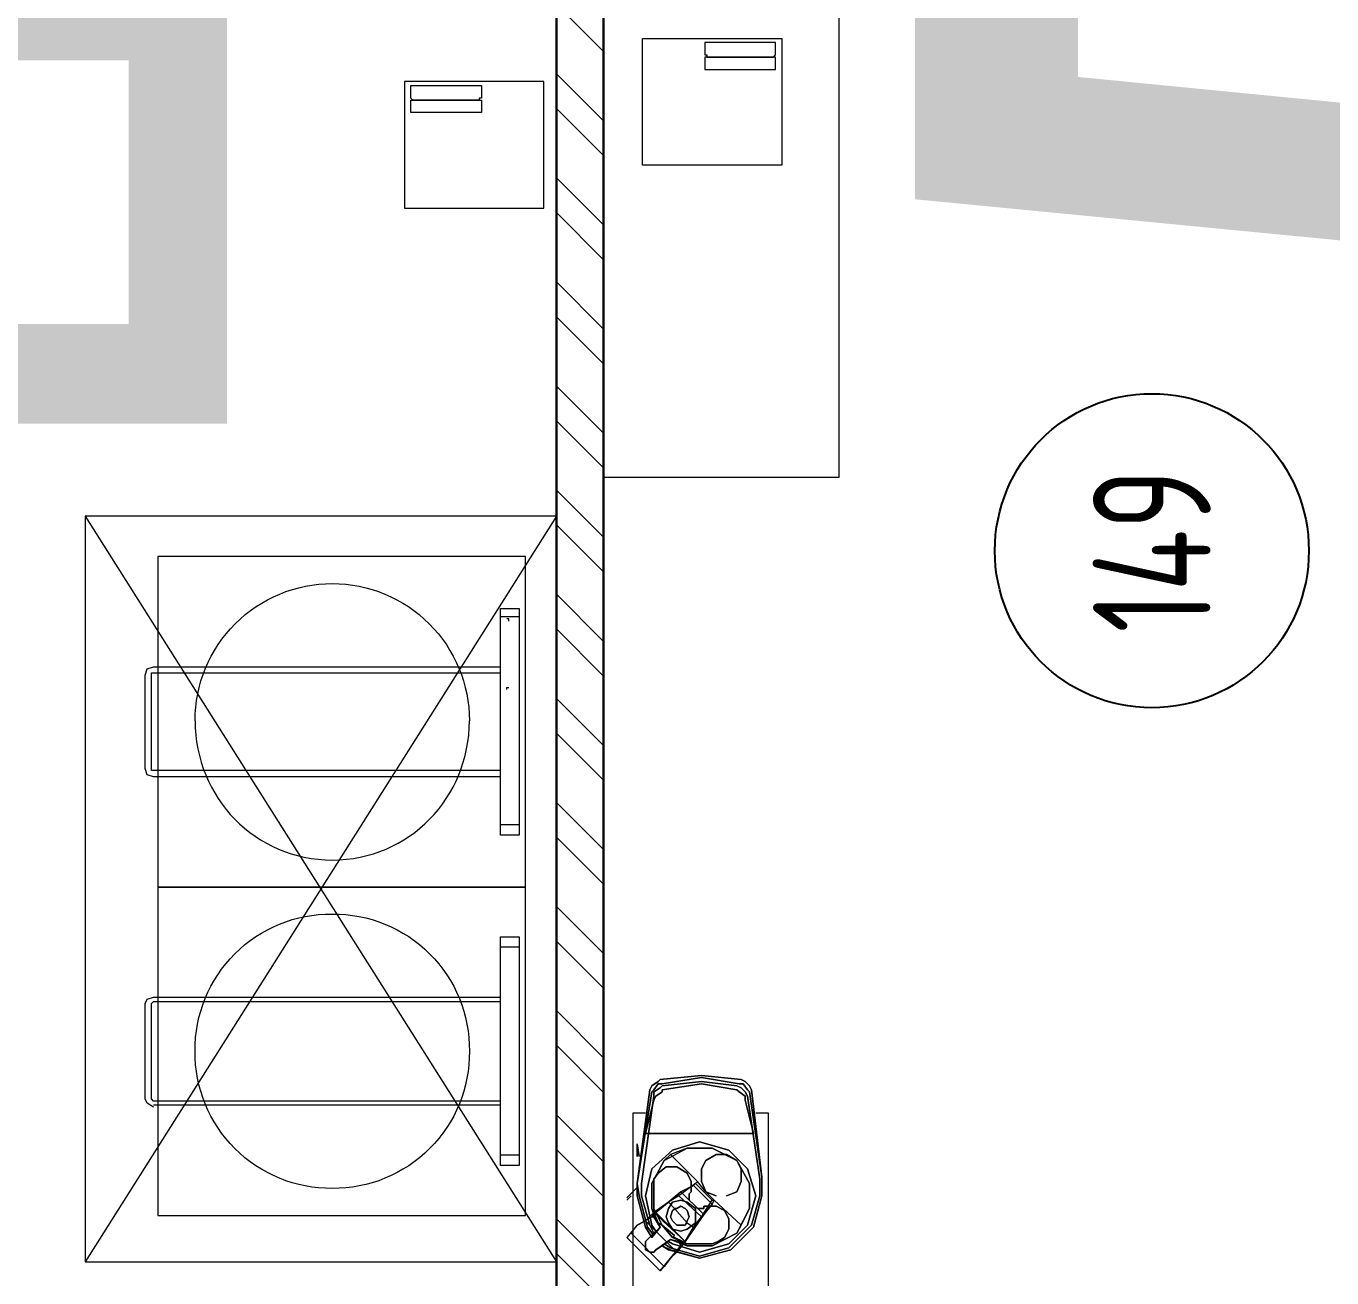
# Model space of a CAD drawing. Header units: millimetres. Extents: x -136099598 to 8891354, y 0 to 779331.
# Drawn here: x -136077019 to -136073692, y 201849 to 205038 of the extents above; entities that cross this region are included whole.
import ezdxf
from ezdxf import colors
from ezdxf.entities.mleader import LeaderData, LeaderLine
from ezdxf.enums import TextEntityAlignment as Align
from ezdxf.math import Vec2, Vec3

# ---------------------------------------------------------------- set-up
doc = ezdxf.new("R2018")
doc.units = ezdxf.units.MM
doc.header["$MEASUREMENT"] = 0
doc.layers.get('0').update_dxf_attribs({"color": 250, "lineweight": 9})
for name, color, linetype, lineweight in [('АР_Маркер экспликации', 239, 'Continuous', 13), ('АР_Номер помещения', 1, 'Continuous', 25), ('АР_Отметки', 250, 'Continuous', 15), ('АР_Перегородки кирпич', 244, 'Continuous', 30), ('АР_Перегородки_кирпич_Штрих', 244, 'Continuous', 5), ('АР_Помещения_площадь', 19, 'Continuous', 9)]:
    doc.layers.add(name, color=color, linetype=linetype, lineweight=lineweight)
doc.layers.add('АР_Названия помещений', color=124, linetype='Continuous', lineweight=5, plot=False)
doc.layers.add('ТХ_оборуд.пищеблок', color=250, linetype='Continuous')
doc.styles.add('ISOCPEUR', font='isocpeur.ttf', dxfattribs={"width": 0.7})
doc.styles.get("Standard").update_dxf_attribs({"font": 'isocpeur.ttf'})

# ---------------------------------------------------------------- blocks, each defined once
blk = doc.blocks.new('_DotSmall')
at = {"color": 0, "linetype": 'ByBlock', "const_width": 0.5}
blk.add_lwpolyline([(-0.0625, 0, 1), (0.0625, 0, 1)], format="xyb", close=True, dxfattribs=at)
blk = doc.blocks.new('*U53')
at = {"color": 7, "style": 'ISOCPEUR', "width": 0.7, "flags": 1}
blk.add_attdef('КАТЕГОРИЯ', (-499.2, -2092.2), '', height=250, dxfattribs=at)
at = {"layer": 'АР_Номер помещения', "color": 7, "style": 'ISOCPEUR', "width": 0.7}
blk.add_attdef('НОМЕР_ПОМЕЩЕНИЯ', text='', height=300, dxfattribs=at).set_placement((1759.4, -1666.4), align=Align.MIDDLE_CENTER)
at = {"layer": 'АР_Помещения_площадь', "color": 7, "lineweight": 30, "width": 0.7, "flags": 104}
blk.add_attdef('ИМЯ_ПОМЕЩЕНИЯ', text='', height=100, dxfattribs=at).set_placement((157.6, 1217.1), align=Align.MIDDLE_CENTER)
at = {"layer": 'АР_Помещения_площадь', "color": 7, "style": 'ISOCPEUR', "width": 0.7}
blk.add_attdef('ПЛОЩАДЬ_ПОМЕЩЕНИЯ', text='', height=200, dxfattribs=at).set_placement((4213, -2252.8), align=Align.MIDDLE_RIGHT)
blk = doc.blocks.new('*U55')
at = {"layer": 'АР_Номер помещения', "color": 7}
blk.add_circle((1728.5, -2838.3), 400, dxfattribs=at)
at = {"color": 7, "style": 'ISOCPEUR', "width": 0.7, "flags": 1}
blk.add_attdef('КАТЕГОРИЯ', (-499.2, -2092.2), '', height=250, dxfattribs=at)
at = {"layer": 'АР_Номер помещения', "color": 7, "style": 'ISOCPEUR', "width": 0.7}
blk.add_attdef('НОМЕР_ПОМЕЩЕНИЯ', text='', height=300, dxfattribs=at).set_placement((1728.5, -2838.3), align=Align.MIDDLE_CENTER)
at = {"layer": 'АР_Помещения_площадь', "color": 7, "lineweight": 30, "width": 0.7, "flags": 104}
blk.add_attdef('ИМЯ_ПОМЕЩЕНИЯ', text='', height=100, dxfattribs=at).set_placement((157.6, 1217.1), align=Align.MIDDLE_CENTER)
at = {"layer": 'АР_Помещения_площадь', "color": 7, "style": 'ISOCPEUR', "width": 0.7}
blk.add_attdef('ПЛОЩАДЬ_ПОМЕЩЕНИЯ', text='', height=200, dxfattribs=at).set_placement((4056.6, -3701.8), align=Align.MIDDLE_RIGHT)
blk = doc.blocks.new('A$C13decc58')
at = {"layer": 'АР_Перегородки_кирпич_Штрих', "ltscale": 100}
h = blk.add_hatch(dxfattribs=at)
h.set_pattern_fill('ANSI32', color=256, scale=500)
h.set_pattern_definition([(45, (-939456.72, 101324.74), (-132.58252, 132.58252), []), (45, (-939368.33, 101324.74), (-132.58252, 132.58252), [])])
h.paths.add_polyline_path([(11980.4, 47436.3), (11860.4, 47436.3), (11860.4, 46178.2), (6030.4, 46178.2), (6030.4, 46058.2), (11860.4, 46058.2), (11860.4, 44743.6), (11980.4, 44743.6)])
at = {"layer": 'АР_Перегородки кирпич', "ltscale": 100}
for points in [[(6030.4, 46178.2), (11860.4, 46178.2)], [(6030.4, 46058.2), (11860.4, 46058.2)]]:
    blk.add_lwpolyline(points, dxfattribs=at)
at = {"layer": 'ТХ_оборуд.пищеблок', "lineweight": 0}
for p, q in [((8582.3, 46178.2), (6682.3, 47378.2)), ((8582.3, 47378.2), (6682.3, 46178.2))]:
    blk.add_line(p, q, dxfattribs=at)
for points in [[(8582.3, 46178.2), (8582.3, 47378.2), (6682.3, 47378.2), (6682.3, 46178.2)], [(8479.1, 47193.8), (7637.4, 47193.8), (7637.4, 46256.8), (8479.1, 46256.8)], [(9689.8, 46210.2), (9689.8, 46564.9), (9366.9, 46564.9), (9366.9, 46210.2)], [(9610.4, 46374.4), (9610.4, 46543.8), (9610.4, 46549.1), (9636.8, 46549.1), (9642.1, 46549.1), (9642.1, 46543.8), (9642.1, 46374.4), (9642.1, 46369.1), (9636.8, 46369.1), (9610.4, 46369.1)], [(9642.1, 46374.4), (9642.1, 46543.8), (9647.4, 46549.1), (9679.2, 46549.1), (9679.2, 46543.8), (9679.2, 46374.4), (9679.2, 46369.1), (9647.4, 46369.1), (9647.4, 46374.4)], [(6928, 46320.3), (7510.3, 46320.3), (7510.3, 46272.7), (6928, 46272.7)], [(7769.7, 46272.7), (7769.7, 46320.3), (8346.8, 46320.3), (8346.8, 46272.7)], [(9880.4, 46058.2), (9880.4, 45458.2), (8680.4, 45458.2), (8680.4, 46058.2)], [(6808.2, 45924.4), (6808.2, 45929.7), (6781.7, 45919.1), (6776.4, 45908.5), (6781.7, 45919.1), (6808.2, 45929.7), (6787, 45950.9), (6808.2, 45929.7), (6818.8, 45929.7), (6882.3, 45929.7), (6818.8, 45929.7), (6776.4, 45908.5), (6744.7, 45882.1), (6744.7, 45876.8), (6734.1, 45855.6), (6728.8, 45855.6), (6734.1, 45866.2), (6739.4, 45887.4), (6723.5, 45845), (6723.5, 45781.5), (6723.5, 45845), (6723.5, 45781.5), (6755.3, 45718), (6723.5, 45781.5), (6723.5, 45845), (6728.8, 45855.6), (6723.5, 45860.9), (6734.1, 45866.2), (6739.4, 45887.4), (6723.5, 45845), (6728.8, 45855.6), (6734.1, 45866.2), (6723.5, 45860.9), (6691.7, 45887.4), (6707.6, 45871.5), (6734.1, 45850.3), (6808.2, 45929.7), (6734.1, 45850.3), (6771.2, 45829.1), (6797.6, 45808), (6850.6, 45866.2), (6797.6, 45808), (6840, 45781.5), (6882.3, 45823.8), (6850.6, 45866.2), (6834.7, 45892.7), (6818.8, 45876.8), (6813.5, 45882.1), (6818.8, 45871.5), (6824.1, 45860.9), (6818.8, 45850.3), (6813.5, 45845), (6818.8, 45850.3), (6824.1, 45860.9), (6818.8, 45871.5), (6818.8, 45876.8), (6813.5, 45882.1), (6797.6, 45887.4), (6813.5, 45882.1), (6818.8, 45871.5), (6818.8, 45876.8), (6781.7, 45845), (6787, 45845), (6797.6, 45839.7), (6787, 45845), (6776.4, 45850.3), (6781.7, 45845), (6787, 45845), (6776.4, 45850.3), (6776.4, 45860.9), (6776.4, 45871.5), (6787, 45882.1), (6776.4, 45871.5), (6776.4, 45860.9), (6776.4, 45850.3), (6781.7, 45845), (6771.2, 45829.1), (6797.6, 45808), (6840, 45781.5), (6840, 45776.2), (6861.2, 45797.4), (6887.6, 45808), (6919.4, 45808), (6887.6, 45808), (6861.2, 45797.4), (6887.6, 45818.6), (6882.3, 45823.8), (6840, 45781.5), (6840, 45776.2), (6861.2, 45797.4), (6887.6, 45808), (6861.2, 45797.4), (6850.6, 45770.9), (6861.2, 45797.4), (6887.6, 45818.6), (6882.3, 45823.8), (6850.6, 45866.2), (6834.7, 45892.7), (6808.2, 45929.7), (6834.7, 45892.7), (6818.8, 45876.8), (6781.7, 45845), (6771.2, 45829.1), (6734.1, 45850.3), (6707.6, 45871.5), (6691.7, 45887.4), (6723.5, 45860.9), (6728.8, 45855.6), (6728.8, 45845), (6728.8, 45781.5), (6728.8, 45845), (6744.7, 45882.1), (6776.4, 45908.5), (6781.7, 45919.1), (6776.4, 45908.5), (6750, 45876.8), (6744.7, 45882.1), (6750, 45876.8), (6776.4, 45908.5), (6818.8, 45929.7), (6808.2, 45929.7), (6802.9, 45929.7), (6808.2, 45929.7), (6808.2, 45924.4), (6861.2, 45860.9)], [(6967, 45739.1), (6988.2, 45813.3), (6967, 45882.1), (6988.2, 45813.3), (6967, 45739.1), (6919.4, 45691.5), (6967, 45739.1), (6988.2, 45813.3), (6967, 45882.1), (6919.4, 45935), (6967, 45882.1), (6919.4, 45935), (6850.6, 45950.9), (6919.4, 45935), (6850.6, 45950.9), (6776.4, 45935), (6850.6, 45950.9), (6776.4, 45935), (6760.6, 45924.4), (6734.1, 45950.9), (6771.2, 45913.8), (6797.6, 45929.7), (6771.2, 45913.8), (6818.8, 45935), (6802.9, 45929.7), (6797.6, 45935), (6802.9, 45929.7), (6797.6, 45929.7), (6797.6, 45935), (6776.4, 45972.1), (6797.6, 45935), (6797.6, 45929.7), (6802.9, 45929.7), (6818.8, 45935), (6882.3, 45935), (6940.6, 45903.3), (6972.3, 45845), (6956.4, 45887.4), (6940.6, 45903.3), (6972.3, 45845), (6972.3, 45781.5), (6940.6, 45718), (6972.3, 45781.5), (6972.3, 45845), (6972.3, 45781.5), (6972.3, 45845), (6956.4, 45887.4), (6887.6, 45818.6), (6877, 45829.1), (6887.6, 45818.6), (6956.4, 45887.4), (6940.6, 45903.3), (6882.3, 45935), (6818.8, 45935), (6771.2, 45913.8), (6744.7, 45935), (6771.2, 45950.9), (6744.7, 45935), (6750, 45929.7), (6755.3, 45929.7), (6776.4, 45940.3), (6755.3, 45929.7), (6760.6, 45924.4), (6776.4, 45935), (6760.6, 45924.4), (6755.3, 45929.7), (6776.4, 45940.3), (6755.3, 45929.7), (6750, 45929.7), (6771.2, 45945.6), (6750, 45929.7), (6744.7, 45935), (6771.2, 45913.8), (6734.1, 45950.9), (6723.5, 45950.9), (6734.1, 45950.9), (6723.5, 45950.9), (6712.9, 45950.9), (6707.6, 45940.3), (6712.9, 45950.9), (6707.6, 45940.3), (6707.6, 45929.7), (6707.6, 45940.3), (6707.6, 45929.7), (6712.9, 45924.4), (6734.1, 45892.7), (6728.8, 45882.1), (6707.6, 45813.3), (6728.8, 45739.1), (6707.6, 45813.3), (6728.8, 45882.1), (6734.1, 45892.7), (6728.8, 45903.3), (6718.2, 45887.4), (6728.8, 45903.3), (6734.1, 45892.7), (6728.8, 45882.1), (6707.6, 45813.3), (6728.8, 45739.1), (6776.4, 45691.5), (6850.6, 45670.3), (6776.4, 45691.5), (6728.8, 45739.1), (6776.4, 45691.5), (6850.6, 45670.3), (6919.4, 45691.5), (6850.6, 45670.3), (6919.4, 45691.5)], [(6744.7, 45935), (6771.2, 45950.9), (6850.6, 45972.1), (6771.2, 45950.9)], [(6771.2, 45950.9), (6850.6, 45972.1), (6882.3, 45972.1), (6850.6, 45972.1)], [(6882.3, 45972.1), (6850.6, 45966.8), (6771.2, 45945.6), (6850.6, 45966.8)], [(7009.4, 45675.6), (7009.4, 45950.9), (7009.4, 45675.6), (7094.1, 45696.8)], [(7115.3, 45908.5), (7120.6, 45908.5), (7115.3, 45908.5), (7104.7, 45924.4), (7094.1, 45929.7), (7009.4, 45950.9), (7009.4, 45675.6), (7009.4, 45950.9), (7094.1, 45929.7), (7104.7, 45924.4)], [(9799.4, 45958.7), (9799.4, 45604), (9476.4, 45604), (9476.4, 45958.7)], [(6691.7, 45813.3), (6712.9, 45733.8), (6771.2, 45675.6), (6712.9, 45733.8), (6691.7, 45813.3), (6712.9, 45892.7), (6723.5, 45908.5), (6712.9, 45892.7)], [(6712.9, 45887.4), (6723.5, 45908.5), (6712.9, 45892.7), (6723.5, 45908.5)], [(6728.8, 45845), (6734.1, 45855.6), (6734.1, 45850.3), (6808.2, 45924.4), (6734.1, 45850.3), (6734.1, 45855.6), (6744.7, 45876.8), (6744.7, 45882.1), (6744.7, 45876.8), (6744.7, 45882.1), (6750, 45876.8), (6744.7, 45882.1)], [(6940.6, 45903.3), (6882.3, 45935), (6818.8, 45935), (6882.3, 45935)], [(6892.9, 45929.7), (6882.3, 45929.7), (6818.8, 45929.7), (6882.3, 45929.7)], [(6908.8, 45919.1), (6892.9, 45929.7), (6882.3, 45929.7), (6892.9, 45929.7)], [(6892.9, 45929.7), (6908.8, 45919.1), (6924.7, 45898), (6908.8, 45919.1)], [(6908.8, 45919.1), (6924.7, 45898), (6924.7, 45871.5), (6908.8, 45845), (6924.7, 45871.5), (6924.7, 45898)], [(7136.4, 45919.1), (7136.4, 45908.5), (7136.4, 45919.1), (7120.6, 45929.7)], [(7136.4, 45808), (7120.6, 45718), (7136.4, 45808), (7120.6, 45908.5)], [(7141.7, 45808), (7131.1, 45718), (7141.7, 45808), (7131.1, 45908.5), (7125.9, 45913.8), (7131.1, 45908.5)], [(7147, 45913.8), (7141.7, 45919.1), (7131.1, 45935), (7141.7, 45919.1)], [(7136.4, 45702.1), (7136.4, 45712.7), (7152.3, 45808), (7136.4, 45908.5), (7136.4, 45919.1), (7136.4, 45908.5), (7152.3, 45808), (7136.4, 45712.7)], [(7157.6, 45808), (7147, 45913.8), (7157.6, 45808), (7147, 45707.4), (7141.7, 45696.8), (7147, 45707.4)], [(7147, 45707.4), (7157.6, 45808), (7147, 45913.8), (7157.6, 45808)], [(6712.9, 45892.7), (6691.7, 45813.3), (6712.9, 45733.8), (6691.7, 45813.3)], [(6771.2, 45675.6), (6712.9, 45733.8), (6691.7, 45813.3), (6712.9, 45887.4), (6691.7, 45813.3), (6712.9, 45733.8)], [(6718.2, 45887.4), (6697, 45813.3), (6718.2, 45739.1), (6697, 45813.3)], [(6765.9, 45845), (6760.6, 45860.9), (6765.9, 45882.1), (6760.6, 45860.9)], [(6765.9, 45882.1), (6781.7, 45892.7), (6797.6, 45898), (6781.7, 45892.7)], [(6797.6, 45887.4), (6787, 45882.1), (6776.4, 45871.5), (6787, 45882.1)], [(6781.7, 45892.7), (6797.6, 45898), (6818.8, 45892.7), (6797.6, 45898)], [(6813.5, 45882.1), (6797.6, 45887.4), (6787, 45882.1), (6797.6, 45887.4)], [(6797.6, 45898), (6818.8, 45892.7), (6834.7, 45882.1), (6818.8, 45892.7)], [(6818.8, 45892.7), (6834.7, 45882.1), (6840, 45860.9), (6834.7, 45845), (6818.8, 45823.8), (6834.7, 45845), (6840, 45860.9), (6834.7, 45882.1)], [(6834.7, 45882.1), (6840, 45860.9), (6834.7, 45845), (6840, 45860.9)], [(6728.8, 45781.5), (6734.1, 45765.6), (6728.8, 45781.5), (6728.8, 45845)], [(6781.7, 45823.8), (6765.9, 45845), (6781.7, 45823.8), (6797.6, 45823.8)], [(6813.5, 45845), (6797.6, 45839.7), (6787, 45845), (6797.6, 45839.7)], [(6797.6, 45839.7), (6813.5, 45845), (6818.8, 45850.3), (6813.5, 45845)], [(6834.7, 45845), (6818.8, 45823.8), (6797.6, 45823.8), (6818.8, 45823.8)], [(6861.2, 45860.9), (6877, 45829.1), (6861.2, 45860.9), (6802.9, 45802.7)], [(6818.8, 45850.3), (6824.1, 45860.9), (6818.8, 45871.5), (6824.1, 45860.9)], [(6840, 45839.7), (6829.4, 45829.1), (6818.8, 45818.6), (6829.4, 45829.1), (6840, 45839.7), (6855.9, 45839.7), (6861.2, 45834.4), (6855.9, 45839.7)], [(6855.9, 45839.7), (6840, 45839.7), (6829.4, 45829.1), (6840, 45839.7)], [(6887.6, 45834.4), (6861.2, 45834.4), (6855.9, 45839.7), (6861.2, 45834.4)], [(6908.8, 45845), (6887.6, 45834.4), (6861.2, 45834.4), (6887.6, 45834.4)], [(6924.7, 45871.5), (6908.8, 45845), (6887.6, 45834.4), (6908.8, 45845)], [(6840, 45776.2), (6829.4, 45781.5), (6802.9, 45802.7), (6829.4, 45781.5), (6877, 45829.1), (6829.4, 45781.5), (6840, 45776.2), (6776.4, 45707.4), (6755.3, 45718), (6818.8, 45686.2), (6882.3, 45686.2), (6940.6, 45718), (6972.3, 45781.5), (6940.6, 45718), (6882.3, 45686.2), (6818.8, 45686.2), (6882.3, 45686.2), (6940.6, 45718), (6919.4, 45707.4), (6887.6, 45707.4), (6919.4, 45707.4), (6887.6, 45707.4), (6861.2, 45718), (6887.6, 45707.4), (6919.4, 45707.4), (6940.6, 45718), (6919.4, 45707.4), (6940.6, 45718), (6956.4, 45744.4), (6940.6, 45718), (6882.3, 45686.2), (6818.8, 45686.2), (6776.4, 45707.4), (6755.3, 45718), (6723.5, 45781.5), (6755.3, 45718), (6818.8, 45686.2), (6776.4, 45707.4)], [(6818.8, 45802.7), (6824.1, 45802.7), (6818.8, 45802.7), (6818.8, 45818.6), (6829.4, 45829.1), (6818.8, 45818.6)], [(6919.4, 45808), (6940.6, 45797.4), (6956.4, 45770.9), (6940.6, 45797.4)], [(6940.6, 45797.4), (6956.4, 45770.9), (6956.4, 45744.4), (6956.4, 45770.9), (6940.6, 45797.4), (6919.4, 45808)], [(6813.5, 45749.7), (6792.3, 45739.1), (6813.5, 45749.7), (6824.1, 45770.9), (6824.1, 45797.4), (6824.1, 45770.9), (6824.1, 45797.4), (6824.1, 45802.7), (6824.1, 45797.4), (6824.1, 45802.7), (6824.1, 45797.4), (6824.1, 45770.9)], [(9720, 45794.6), (9720, 45625.2), (9720, 45619.9), (9746.4, 45619.9), (9751.7, 45619.9), (9751.7, 45625.2), (9751.7, 45794.6), (9751.7, 45799.9), (9746.4, 45799.9), (9720, 45799.9)], [(9751.7, 45794.6), (9751.7, 45625.2), (9757, 45619.9), (9788.8, 45619.9), (9788.8, 45625.2), (9788.8, 45794.6), (9788.8, 45799.9), (9757, 45799.9), (9757, 45794.6)], [(6765.9, 45739.1), (6744.7, 45749.7), (6734.1, 45765.6), (6744.7, 45749.7)], [(6792.3, 45739.1), (6765.9, 45739.1), (6744.7, 45749.7), (6765.9, 45739.1)], [(6850.6, 45744.4), (6861.2, 45718), (6887.6, 45707.4), (6861.2, 45718)], [(6940.6, 45718), (6956.4, 45744.4), (6956.4, 45770.9), (6956.4, 45744.4)], [(6771.2, 45675.6), (6850.6, 45654.4), (6771.2, 45675.6), (6712.9, 45733.8)], [(6850.6, 45654.4), (6771.2, 45675.6), (6712.9, 45733.8), (6771.2, 45675.6)], [(7094.1, 45696.8), (7009.4, 45675.6), (7094.1, 45696.8), (7104.7, 45696.8), (7115.3, 45712.7), (7120.6, 45718), (7115.3, 45712.7), (7104.7, 45696.8)], [(7125.9, 45707.4), (7115.3, 45696.8), (7104.7, 45691.5), (7115.3, 45696.8)], [(7131.1, 45686.2), (7141.7, 45696.8), (7147, 45707.4), (7141.7, 45696.8)], [(6898.2, 45654.4), (6850.6, 45654.4), (6771.2, 45675.6), (6850.6, 45654.4), (6898.2, 45654.4), (7120.6, 45680.9), (7131.1, 45686.2), (7120.6, 45680.9)], [(6898.2, 45654.4), (6850.6, 45654.4), (6771.2, 45675.6), (6850.6, 45654.4)], [(7115.3, 45686.2), (6898.2, 45654.4), (6850.6, 45654.4), (6898.2, 45654.4)], [(6850.6, 45654.4), (6898.2, 45654.4), (7120.6, 45680.9), (6898.2, 45654.4)], [(7120.6, 45691.5), (7136.4, 45702.1), (7120.6, 45691.5), (7115.3, 45686.2), (6898.2, 45654.4), (7115.3, 45686.2)], [(7136.4, 45702.1), (7120.6, 45691.5), (7115.3, 45686.2), (7120.6, 45691.5)], [(7120.6, 45680.9), (7131.1, 45686.2), (7141.7, 45696.8), (7131.1, 45686.2)]]:
    blk.add_lwpolyline(points, close=True, dxfattribs=at)
for points in [[(7076.2, 47204.4), (7086.8, 47220.3), (7097.4, 47225.6), (7340.9, 47225.6), (7351.5, 47220.3), (7356.8, 47204.4), (7356.8, 46320.3)], [(7081.5, 46320.3), (7081.5, 47204.4)], [(7092.1, 46320.3), (7092.1, 47204.4), (7097.4, 47209.7), (7340.9, 47209.7), (7346.2, 47204.4), (7346.2, 46320.3)], [(7918, 46320.3), (7918, 47204.4), (7923.3, 47220.3), (7939.2, 47225.6), (8177.4, 47225.6), (8193.3, 47220.3), (8198.6, 47204.4), (8198.6, 46320.3)], [(7933.9, 46320.3), (7933.9, 47204.4), (7933.9, 47209.7), (7939.2, 47209.7), (8177.4, 47209.7), (8182.7, 47209.7), (8182.7, 47204.4), (8182.7, 46320.3)], [(6800.9, 47156.8), (6800.9, 46256.8), (7637.4, 46256.8), (7637.4, 47193.8), (6800.9, 47193.8), (6800.9, 46256.8)], [(8479.1, 46256.8), (8479.1, 47103.8)], [(6954.5, 46272.7), (6954.5, 46320.3)], [(7483.9, 46272.7), (7483.9, 46320.3)], [(7796.2, 46272.7), (7796.2, 46320.3)], [(8325.6, 46272.7), (8325.6, 46320.3)], [(8140.3, 46304.4), (8145.6, 46304.4), (8145.6, 46299.1)], [(8315, 46299.1), (8320.3, 46299.1), (8320.3, 46304.4)], [(7062.3, 45670.3), (7062.3, 45638.6), (6564.7, 45638.6), (6564.7, 45982.7), (7062.3, 45982.7), (7062.3, 45950.9)], [(6755.3, 45988), (6776.4, 45972.1), (6787, 45950.9), (6707.6, 45871.5), (6787, 45950.9), (6776.4, 45972.1), (6744.7, 45998.5), (6660, 45913.8), (6691.7, 45887.4), (6670.6, 45903.3), (6660, 45913.8), (6670.6, 45903.3), (6691.7, 45887.4), (6660, 45913.8), (6744.7, 45998.5), (6660, 45913.8), (6744.7, 45998.5)], [(6670.6, 45903.3), (6755.3, 45988), (6670.6, 45903.3)], [(6840, 45998.5), (6850.6, 45988)], [(6845.3, 45998.5), (6871.7, 45972.1), (6845.3, 45998.5)], [(6712.9, 45950.9), (6723.5, 45950.9), (6712.9, 45950.9)], [(6750, 45929.7), (6771.2, 45945.6), (6750, 45929.7)], [(6850.6, 45966.8), (6771.2, 45945.6), (6850.6, 45966.8)], [(6776.4, 45940.3), (6850.6, 45961.5), (6776.4, 45940.3)], [(6850.6, 45961.5), (6776.4, 45940.3), (6850.6, 45961.5)], [(6850.6, 45961.5), (6882.3, 45961.5), (6850.6, 45961.5)], [(6882.3, 45961.5), (6850.6, 45961.5), (6882.3, 45961.5)], [(7120.6, 45940.3), (6882.3, 45972.1), (7120.6, 45940.3)], [(6882.3, 45972.1), (7120.6, 45940.3), (6882.3, 45972.1)], [(6882.3, 45972.1), (7115.3, 45935), (6882.3, 45972.1)], [(7115.3, 45935), (6882.3, 45972.1), (7115.3, 45935)], [(6882.3, 45961.5), (7104.7, 45929.7), (6882.3, 45961.5)], [(7104.7, 45929.7), (6882.3, 45961.5), (7104.7, 45929.7)], [(6951.1, 45972.1), (6982.9, 45972.1), (6951.1, 45972.1)], [(6951.1, 45966.8), (6982.9, 45972.1), (6951.1, 45966.8)], [(7009.4, 45950.9), (7094.1, 45929.7), (7009.4, 45950.9)], [(7131.1, 45935), (7120.6, 45940.3), (7131.1, 45935)], [(7120.6, 45940.3), (7131.1, 45935), (7120.6, 45940.3)], [(6707.6, 45929.7), (6712.9, 45924.4), (6707.6, 45929.7)], [(6739.4, 45887.4), (6712.9, 45924.4), (6739.4, 45887.4)], [(6723.5, 45908.5), (6712.9, 45887.4), (6723.5, 45908.5)], [(6728.8, 45903.3), (6723.5, 45908.5), (6728.8, 45903.3)], [(6723.5, 45908.5), (6739.4, 45887.4), (6723.5, 45908.5)], [(6776.4, 45908.5), (6750, 45876.8), (6776.4, 45908.5)], [(7094.1, 45929.7), (7104.7, 45924.4), (7094.1, 45929.7)], [(7104.7, 45929.7), (7115.3, 45929.7), (7104.7, 45929.7)], [(7115.3, 45929.7), (7104.7, 45929.7), (7115.3, 45929.7)], [(7104.7, 45924.4), (7115.3, 45908.5), (7104.7, 45924.4)], [(7115.3, 45935), (7120.6, 45929.7), (7115.3, 45935)], [(7120.6, 45929.7), (7115.3, 45935), (7120.6, 45929.7)], [(7115.3, 45929.7), (7125.9, 45913.8), (7115.3, 45929.7)], [(7125.9, 45913.8), (7115.3, 45929.7), (7125.9, 45913.8)], [(7115.3, 45908.5), (7120.6, 45908.5), (7115.3, 45908.5)], [(7136.4, 45919.1), (7120.6, 45929.7), (7136.4, 45919.1)], [(7120.6, 45908.5), (7136.4, 45808), (7120.6, 45908.5)], [(7131.1, 45908.5), (7125.9, 45913.8), (7131.1, 45908.5)], [(7141.7, 45919.1), (7131.1, 45935), (7141.7, 45919.1)], [(7131.1, 45908.5), (7141.7, 45808), (7131.1, 45908.5)], [(7136.4, 45908.5), (7152.3, 45808), (7136.4, 45908.5)], [(7141.7, 45919.1), (7147, 45913.8), (7141.7, 45919.1)], [(6712.9, 45887.4), (6691.7, 45813.3), (6712.9, 45887.4)], [(6697, 45813.3), (6718.2, 45887.4), (6697, 45813.3)], [(6728.8, 45903.3), (6718.2, 45887.4), (6728.8, 45903.3)], [(6760.6, 45860.9), (6765.9, 45882.1), (6760.6, 45860.9)], [(6781.7, 45892.7), (6765.9, 45882.1), (6781.7, 45892.7)], [(6924.7, 45871.5), (6924.7, 45898), (6924.7, 45871.5)], [(6728.8, 45855.6), (6734.1, 45855.6)], [(6734.1, 45850.3), (6802.9, 45802.7), (6734.1, 45850.3)], [(6760.6, 45860.9), (6765.9, 45845), (6760.6, 45860.9)], [(6781.7, 45823.8), (6765.9, 45845), (6781.7, 45823.8)], [(6776.4, 45871.5), (6776.4, 45860.9), (6776.4, 45871.5)], [(6776.4, 45850.3), (6776.4, 45860.9), (6776.4, 45850.3)], [(6712.9, 45733.8), (6691.7, 45813.3), (6712.9, 45733.8)], [(6697, 45813.3), (6718.2, 45739.1), (6697, 45813.3)], [(6818.8, 45823.8), (6797.6, 45823.8), (6818.8, 45823.8)], [(6887.6, 45808), (6919.4, 45808), (6887.6, 45808)], [(7136.4, 45808), (7120.6, 45718), (7136.4, 45808)], [(7131.1, 45718), (7141.7, 45808), (7131.1, 45718)], [(7136.4, 45712.7), (7152.3, 45808), (7136.4, 45712.7)], [(6734.1, 45765.6), (6728.8, 45781.5), (6734.1, 45765.6)], [(6861.2, 45797.4), (6850.6, 45770.9), (6861.2, 45797.4)], [(6744.7, 45749.7), (6734.1, 45765.6), (6744.7, 45749.7)], [(6861.2, 45718), (6850.6, 45744.4), (6861.2, 45718)], [(6776.4, 45680.9), (6718.2, 45739.1), (6776.4, 45680.9)], [(6718.2, 45739.1), (6776.4, 45680.9), (6718.2, 45739.1)], [(6765.9, 45739.1), (6792.3, 45739.1), (6765.9, 45739.1)], [(7115.3, 45712.7), (7104.7, 45696.8), (7115.3, 45712.7)], [(7120.6, 45718), (7115.3, 45712.7), (7120.6, 45718)], [(7115.3, 45696.8), (7125.9, 45707.4), (7115.3, 45696.8)], [(7131.1, 45718), (7125.9, 45707.4), (7131.1, 45718)], [(7125.9, 45707.4), (7131.1, 45718), (7125.9, 45707.4)], [(7136.4, 45712.7), (7136.4, 45702.1), (7136.4, 45712.7)], [(6850.6, 45659.7), (6776.4, 45680.9), (6850.6, 45659.7)], [(6776.4, 45680.9), (6850.6, 45659.7), (6776.4, 45680.9)], [(7104.7, 45691.5), (6892.9, 45659.7), (7104.7, 45691.5)], [(6892.9, 45659.7), (7104.7, 45691.5), (6892.9, 45659.7)], [(7104.7, 45696.8), (7094.1, 45696.8), (7104.7, 45696.8)], [(7115.3, 45696.8), (7104.7, 45691.5), (7115.3, 45696.8)], [(6892.9, 45659.7), (6850.6, 45659.7), (6892.9, 45659.7)], [(6850.6, 45659.7), (6892.9, 45659.7), (6850.6, 45659.7)]]:
    blk.add_lwpolyline(points, dxfattribs=at)
blk.add_lwpolyline([(7568.6, 46749.1, -0.420455), (7219.2, 46399.7, -0.420455), (6869.8, 46749.1, -0.420455), (7219.2, 47098.5, -0.420455)], format="xyb", close=True, dxfattribs=at)
blk.add_lwpolyline([(8060.9, 47098.5, -0.414784), (8410.3, 46749.1, -0.414784), (8060.9, 46399.7)], format="xyb", dxfattribs=at)
for points in [[(8060.9, 47098.5), (7865, 47098.5), (7706.2, 46945), (7706.2, 46749.1)], [(7706.2, 46749.1), (7706.2, 46553.3), (7865, 46399.7), (8060.9, 46399.7)]]:
    blk.add_open_spline(points, degree=3, dxfattribs=at)
at = {"layer": 'АР_Маркер экспликации', "color": 7}
ref = blk.add_blockref('*U53', (6766.7, 55287.4), dxfattribs=at)
lines = blk.add_mtext('\\W0.8000;Холодный цех', dxfattribs={"layer": 'АР_Названия помещений', "insert": (8617.8, 54209.1), "char_height": 2696.651, "width": 926.94, "attachment_point": 1})
ref.add_attrib('ИМЯ_ПОМЕЩЕНИЯ', '', (8617.8, 54209.1), dxfattribs={"flags": 104}).embed_mtext(lines)
ref = blk.add_blockref('*U55', (6765.6, 47499.4), dxfattribs=at)
ref.add_attrib('НОМЕР_ПОМЕЩЕНИЯ', '149', dxfattribs={"layer": 'АР_Номер помещения', "color": 7, "height": 300, "style": 'ISOCPEUR', "width": 0.7}).set_placement((8494.1, 44661.1), align=Align.MIDDLE_CENTER)
lines = blk.add_mtext('\\W0.8000;Доготовочный цех', dxfattribs={"layer": 'АР_Названия помещений', "insert": (8529, 45264.6), "char_height": 3660.394, "width": 926.94, "attachment_point": 1})
ref.add_attrib('ИМЯ_ПОМЕЩЕНИЯ', '', (8529, 45264.6), dxfattribs={"flags": 104}).embed_mtext(lines)
at = {"layer": 'АР_Отметки'}
ml = blk.add_multileader_mtext('Standard', dxfattribs=at)
ml.set_content('-0,010', color=256, style='ISOCPEUR')
ml.set_leader_properties(color=256, linetype='Continuous', lineweight=-1)
ml.set_arrow_properties(name='DOTSMALL')
ml.build(insert=Vec2(0, 0))
ml.multileader.update_dxf_attribs({"has_text_frame": 1, "text_left_attachment_type": 4, "text_right_attachment_type": 4, "dogleg_length": 100, "arrow_head_size": 180})
ctx = ml.context
ctx.base_point, ctx.char_height, ctx.arrow_head_size, ctx.landing_gap_size, ctx.plane_origin = Vec3(37116.1, 68979.6, 0), 250, 180, 50, Vec3(37034.7, 67778.7, 0)
ctx.left_attachment, ctx.right_attachment = 4, 4
notes = []
notes.append((ctx, [(0, (0, 0, 0), (0, 0), (1, 0), 1, [])]))
ctx.mtext.insert, ctx.mtext.width, ctx.mtext.line_spacing_style, ctx.mtext.flow_direction = Vec3(37166.1, 69379.6, 0), 852.697, 2, 5
ml = blk.add_multileader_mtext('Standard', dxfattribs=at)
ml.set_content('0,000', color=256, style='ISOCPEUR')
ml.set_leader_properties(color=256, linetype='Continuous', lineweight=-1)
ml.set_arrow_properties(name='DOTSMALL')
ml.build(insert=Vec2(0, 0))
ml.multileader.update_dxf_attribs({"has_text_frame": 1, "text_left_attachment_type": 4, "text_right_attachment_type": 4, "dogleg_length": 100, "arrow_head_size": 180})
ctx = ml.context
ctx.base_point, ctx.char_height, ctx.arrow_head_size, ctx.landing_gap_size, ctx.plane_origin = Vec3(36698.1, 66870.9, 0), 250, 180, 50, Vec3(36616.7, 65670, 0)
ctx.left_attachment, ctx.right_attachment = 4, 4
notes.append((ctx, [(0, (0, 0, 0), (0, 0), (1, 0), 1, [])]))
ctx.mtext.insert, ctx.mtext.width, ctx.mtext.line_spacing_style, ctx.mtext.flow_direction = Vec3(36748.1, 67270.9, 0), 852.697, 2, 5
ml = blk.add_multileader_mtext('Standard', dxfattribs=at)
ml.set_content('+1,975', color=256, style='ISOCPEUR')
ml.set_leader_properties(color=256, linetype='Continuous', lineweight=-1)
ml.set_arrow_properties(name='DOTSMALL')
ml.build(insert=Vec2(0, 0))
ml.multileader.update_dxf_attribs({"has_text_frame": 1, "text_left_attachment_type": 4, "text_right_attachment_type": 4, "dogleg_length": 100, "arrow_head_size": 180})
ctx = ml.context
ctx.base_point, ctx.char_height, ctx.arrow_head_size, ctx.landing_gap_size, ctx.plane_origin = Vec3(41925.2, 65726.8, 0), 250, 180, 50, Vec3(41843.8, 64525.9, 0)
ctx.left_attachment, ctx.right_attachment = 4, 4
notes.append((ctx, [(0, (0, 0, 0), (0, 0), (1, 0), 1, [])]))
ctx.mtext.insert, ctx.mtext.width, ctx.mtext.line_spacing_style, ctx.mtext.flow_direction = Vec3(41975.2, 66126.8, 0), 852.697, 2, 5
ml = blk.add_multileader_mtext('Standard', dxfattribs=at)
ml.set_content('-0,010', color=256, style='ISOCPEUR')
ml.set_leader_properties(color=256, linetype='Continuous', lineweight=-1)
ml.set_arrow_properties(name='DOTSMALL')
ml.build(insert=Vec2(0, 0))
ml.multileader.update_dxf_attribs({"has_text_frame": 1, "text_left_attachment_type": 4, "text_right_attachment_type": 4, "dogleg_length": 100, "arrow_head_size": 180})
ctx = ml.context
ctx.base_point, ctx.char_height, ctx.arrow_head_size, ctx.landing_gap_size, ctx.plane_origin = Vec3(28121.7, 65416.3, 0), 250, 180, 50, Vec3(28040.3, 64215.4, 0)
ctx.left_attachment, ctx.right_attachment = 4, 4
notes.append((ctx, [(0, (0, 0, 0), (0, 0), (1, 0), 1, [])]))
ctx.mtext.insert, ctx.mtext.width, ctx.mtext.line_spacing_style, ctx.mtext.flow_direction = Vec3(28171.7, 65816.3, 0), 852.697, 2, 5
ml = blk.add_multileader_mtext('Standard', dxfattribs=at)
ml.set_content('0,000', color=256, style='ISOCPEUR')
ml.set_leader_properties(color=256, linetype='Continuous', lineweight=-1)
ml.set_arrow_properties(name='DOTSMALL')
ml.build(insert=Vec2(0, 0))
ml.multileader.update_dxf_attribs({"has_text_frame": 1, "text_left_attachment_type": 4, "text_right_attachment_type": 4, "dogleg_length": 100, "arrow_head_size": 180})
ctx = ml.context
ctx.base_point, ctx.char_height, ctx.arrow_head_size, ctx.landing_gap_size, ctx.plane_origin = Vec3(25651.6, 65250.8, 0), 250, 180, 50, Vec3(25570.2, 64049.9, 0)
ctx.left_attachment, ctx.right_attachment = 4, 4
notes.append((ctx, [(0, (0, 0, 0), (0, 0), (1, 0), 1, [])]))
ctx.mtext.insert, ctx.mtext.width, ctx.mtext.line_spacing_style, ctx.mtext.flow_direction = Vec3(25701.6, 65650.8, 0), 852.697, 2, 5
ml = blk.add_multileader_mtext('Standard', dxfattribs=at)
ml.set_content('+1,975', color=256, style='ISOCPEUR')
ml.set_leader_properties(color=256, linetype='Continuous', lineweight=-1)
ml.set_arrow_properties(name='DOTSMALL')
ml.build(insert=Vec2(0, 0))
ml.multileader.update_dxf_attribs({"has_text_frame": 1, "text_left_attachment_type": 4, "text_right_attachment_type": 4, "dogleg_length": 100, "arrow_head_size": 180})
ctx = ml.context
ctx.base_point, ctx.char_height, ctx.arrow_head_size, ctx.landing_gap_size, ctx.plane_origin = Vec3(67184.2, 63069.3, 0), 250, 180, 50, Vec3(67102.8, 61868.4, 0)
ctx.left_attachment, ctx.right_attachment = 4, 4
notes.append((ctx, [(0, (0, 0, 0), (0, 0), (1, 0), 1, [])]))
ctx.mtext.insert, ctx.mtext.width, ctx.mtext.line_spacing_style, ctx.mtext.flow_direction = Vec3(67234.2, 63469.3, 0), 852.697, 2, 5
ml = blk.add_multileader_mtext('Standard', dxfattribs=at)
ml.set_content('0,000', color=256, style='ISOCPEUR')
ml.set_leader_properties(color=256, linetype='Continuous', lineweight=-1)
ml.set_arrow_properties(name='DOTSMALL')
ml.build(insert=Vec2(0, 0))
ml.multileader.update_dxf_attribs({"has_text_frame": 1, "text_left_attachment_type": 4, "text_right_attachment_type": 4, "dogleg_length": 100, "arrow_head_size": 180})
ctx = ml.context
ctx.base_point, ctx.char_height, ctx.arrow_head_size, ctx.landing_gap_size, ctx.plane_origin = Vec3(67976.9, 56051.7, 0), 250, 180, 50, Vec3(67895.5, 54850.8, 0)
ctx.left_attachment, ctx.right_attachment = 4, 4
notes.append((ctx, [(0, (0, 0, 0), (0, 0), (1, 0), 1, [])]))
ctx.mtext.insert, ctx.mtext.width, ctx.mtext.line_spacing_style, ctx.mtext.flow_direction = Vec3(68026.9, 56451.7, 0), 852.697, 2, 5
for ctx, leaders in notes:
    for number, flags, end, landing, length, lines in leaders:
        leader = LeaderData()
        leader.index, (leader.has_last_leader_line, leader.has_dogleg_vector, leader.attachment_direction) = number, flags
        leader.last_leader_point, leader.dogleg_vector, leader.dogleg_length = Vec3(end), Vec3(landing), length
        for number, points, colour, breaks in lines:
            line = LeaderLine()
            line.index, line.vertices, line.color, line.breaks = number, Vec3.list(points), colors.encode_raw_color(colour), breaks
            leader.lines.append(line)
        ctx.leaders.append(leader)

msp = doc.modelspace()

# ---------------------------------------------------------------- block references
at = {"ltscale": 150, "rotation": 89.99999999999999}
msp.add_blockref('A$C13decc58', (-136029490, 195207.4), dxfattribs=at)

doc.saveas('drawing.dxf')
